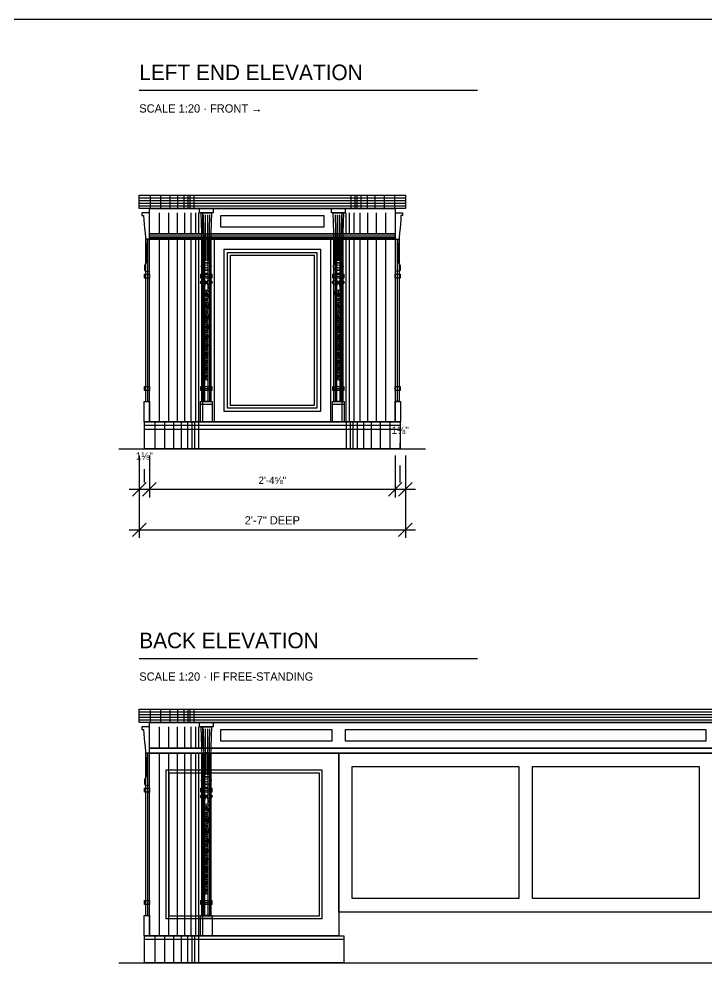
# Model space of a CAD drawing. Header units: inches. Extents: x 0.3 to 16.2, y 0.3 to 11.4.
# Drawn here: x 6.23 to 10.23, y 5.78 to 11.38 of the extents above; entities that cross this region are included whole.
import ezdxf
from ezdxf.enums import TextEntityAlignment as Align

# ---------------------------------------------------------------- set-up
doc = ezdxf.new("R2010")
doc.units = ezdxf.units.IN
doc.header["$LTSCALE"] = 0.009843
doc.header["$MEASUREMENT"] = 0
doc.linetypes.add('DASHED', pattern=[0.6, 0.5, -0.1])
for name, color, linetype in [('DIMENSIONS', 1, 'Continuous'), ('GEOMETRY', 7, 'Continuous'), ('TEXT', 7, 'Continuous')]:
    doc.layers.add(name, color=color, linetype=linetype)

msp = doc.modelspace()

# ---------------------------------------------------------------- linework, layer by layer
at = {"layer": 'DIMENSIONS', "linetype": 'DASHED'}
for p, q in [((8.4488, 8.6811), (8.4488, 8.9094)), ((6.9587, 8.6811), (6.9587, 8.7598))]:
    msp.add_line(p, q, dxfattribs=at)
at = {"layer": 'DIMENSIONS'}
for p, q in [((6.9291, 8.8386), (6.9291, 8.5945)), ((6.9291, 8.8386), (6.9291, 8.3583)), ((6.9882, 8.8386), (6.9882, 8.5945)), ((8.4193, 8.8386), (8.4193, 8.5945)), ((8.4783, 8.8386), (8.4783, 8.5945)), ((8.4783, 8.8386), (8.4783, 8.3583)), ((6.8701, 8.6417), (8.5374, 8.6417)), ((6.8898, 8.6024), (6.9685, 8.6811)), ((6.9488, 8.6024), (7.0276, 8.6811)), ((8.3799, 8.6024), (8.4587, 8.6811)), ((8.439, 8.6024), (8.5177, 8.6811)), ((6.8701, 8.4055), (8.5374, 8.4055)), ((6.8898, 8.3661), (6.9685, 8.4449)), ((8.439, 8.3661), (8.5177, 8.4449))]:
    msp.add_line(p, q, dxfattribs=at)
at = {"layer": 'GEOMETRY'}
for p, q in [((6.9291, 10.9646), (8.8976, 10.9646)), ((6.9291, 10.3386), (8.4783, 10.3386)), ((6.9291, 10.3228), (8.4783, 10.3228)), ((6.9925, 10.3543), (6.9925, 10.2756)), ((7.0522, 10.3543), (7.0522, 10.2756)), ((7.1062, 10.3543), (7.1062, 10.2756)), ((7.1522, 10.3543), (7.1522, 10.2756)), ((7.1881, 10.3543), (7.1881, 10.2756)), ((7.2123, 10.3543), (7.2123, 10.2756)), ((7.2236, 10.3543), (7.2236, 10.2756)), ((7.2471, 10.3543), (7.2471, 10.2756)), ((8.1603, 10.3543), (8.1603, 10.2756)), ((8.1839, 10.3543), (8.1839, 10.2756)), ((8.1952, 10.3543), (8.1952, 10.2756)), ((8.2194, 10.3543), (8.2194, 10.2756)), ((8.2552, 10.3543), (8.2552, 10.2756)), ((8.3013, 10.3543), (8.3013, 10.2756)), ((8.3553, 10.3543), (8.3553, 10.2756)), ((8.4149, 10.3543), (8.4149, 10.2756)), ((6.9291, 10.3071), (8.4783, 10.3071)), ((6.9291, 10.2913), (8.4783, 10.2913)), ((7.0451, 10.252), (7.0451, 10.128)), ((7.0999, 10.252), (7.0999, 10.128)), ((7.1498, 10.252), (7.1498, 10.128)), ((7.1934, 10.252), (7.1934, 10.128)), ((7.2294, 10.252), (7.2294, 10.128)), ((7.2569, 10.252), (7.2569, 10.128)), ((7.2749, 10.252), (7.2749, 10.128)), ((7.2979, 10.252), (7.2979, 10.128)), ((7.3019, 10.2402), (7.3078, 9.9724)), ((7.3137, 10.2402), (7.3156, 9.9724)), ((7.3255, 10.2402), (7.3235, 9.9724)), ((7.3373, 10.2402), (7.3314, 9.9724)), ((8.0702, 10.2402), (8.0761, 9.9724)), ((8.082, 10.2402), (8.084, 9.9724)), ((8.0938, 10.2402), (8.0918, 9.9724)), ((8.1056, 10.2402), (8.0997, 9.9724)), ((8.1095, 10.252), (8.1095, 10.128)), ((8.1326, 10.252), (8.1326, 10.128)), ((8.1506, 10.252), (8.1506, 10.128)), ((8.178, 10.252), (8.178, 10.128)), ((8.2141, 10.252), (8.2141, 10.128)), ((8.2576, 10.252), (8.2576, 10.128)), ((8.3076, 10.252), (8.3076, 10.128)), ((8.3624, 10.252), (8.3624, 10.128)), ((6.9776, 10.0984), (6.9776, 9.1535)), ((6.9882, 10.1181), (8.4193, 10.1181)), ((6.9882, 10.1083), (8.4193, 10.1083)), ((7.0451, 10.0984), (7.0451, 9.0354)), ((7.0999, 10.0984), (7.0999, 9.0354)), ((7.1498, 10.0984), (7.1498, 9.0354)), ((7.1934, 10.0984), (7.1934, 9.0354)), ((7.2294, 10.0984), (7.2294, 9.0354)), ((7.2569, 10.0984), (7.2569, 9.0354)), ((7.2749, 10.0984), (7.2749, 9.0354)), ((7.2979, 10.0984), (7.2979, 9.0354)), ((7.3019, 10.0984), (7.3019, 9.1535)), ((7.3098, 10.0984), (7.3098, 9.1535)), ((7.3293, 10.0984), (7.3293, 9.1535)), ((7.3373, 10.0984), (7.3373, 9.1535)), ((7.3649, 10.0984), (7.3649, 9.0354)), ((8.0426, 10.0984), (8.0426, 9.0354)), ((8.0702, 10.0984), (8.0702, 9.1535)), ((8.0781, 10.0984), (8.0781, 9.1535)), ((8.0976, 10.0984), (8.0976, 9.1535)), ((8.1056, 10.0984), (8.1056, 9.1535)), ((8.1095, 10.0984), (8.1095, 9.0354)), ((8.1326, 10.0984), (8.1326, 9.0354)), ((8.1506, 10.0984), (8.1506, 9.0354)), ((8.178, 10.0984), (8.178, 9.0354)), ((8.2141, 10.0984), (8.2141, 9.0354)), ((8.2576, 10.0984), (8.2576, 9.0354)), ((8.3076, 10.0984), (8.3076, 9.0354)), ((8.3624, 10.0984), (8.3624, 9.0354)), ((8.4299, 10.0984), (8.4299, 9.1535)), ((7.2881, 9.8819), (7.3511, 9.8819)), ((8.0564, 9.8819), (8.1194, 9.8819)), ((7.2881, 9.2283), (7.3511, 9.2283)), ((8.0564, 9.2283), (8.1194, 9.2283)), ((7.2861, 9.1378), (7.3531, 9.1378)), ((8.0544, 9.1378), (8.1214, 9.1378)), ((7.0188, 9.0354), (7.0188, 8.878)), ((7.076, 9.0354), (7.076, 8.878)), ((7.128, 9.0354), (7.128, 8.878)), ((7.1729, 9.0354), (7.1729, 8.878)), ((7.209, 9.0354), (7.209, 8.878)), ((7.235, 9.0354), (7.235, 8.878)), ((7.2501, 9.0354), (7.2501, 8.878)), ((7.2735, 9.0354), (7.2735, 8.878)), ((8.134, 9.0354), (8.134, 8.878)), ((8.1573, 9.0354), (8.1573, 8.878)), ((8.1724, 9.0354), (8.1724, 8.878)), ((8.1985, 9.0354), (8.1985, 8.878)), ((8.2346, 9.0354), (8.2346, 8.878)), ((8.2795, 9.0354), (8.2795, 8.878)), ((8.3315, 9.0354), (8.3315, 8.878)), ((8.3887, 9.0354), (8.3887, 8.878)), ((6.9587, 9.0157), (8.4488, 9.0157)), ((6.9587, 8.9921), (8.4488, 8.9921)), ((6.811, 8.878), (8.5965, 8.878)), ((6.9291, 7.6575), (8.8976, 7.6575)), ((6.9291, 7.3465), (11.4291, 7.3465)), ((6.9925, 7.3622), (6.9925, 7.2835)), ((7.0522, 7.3622), (7.0522, 7.2835)), ((7.1062, 7.3622), (7.1062, 7.2835)), ((7.1522, 7.3622), (7.1522, 7.2835)), ((7.1881, 7.3622), (7.1881, 7.2835)), ((7.2123, 7.3622), (7.2123, 7.2835)), ((7.2236, 7.3622), (7.2236, 7.2835)), ((7.2471, 7.3622), (7.2471, 7.2835)), ((6.9291, 7.3307), (11.4291, 7.3307)), ((6.9291, 7.315), (11.4291, 7.315)), ((6.9291, 7.2992), (11.4291, 7.2992)), ((7.0451, 7.2598), (7.0451, 7.1358)), ((7.0999, 7.2598), (7.0999, 7.1358)), ((7.1498, 7.2598), (7.1498, 7.1358)), ((7.1934, 7.2598), (7.1934, 7.1358)), ((7.2294, 7.2598), (7.2294, 7.1358)), ((7.2569, 7.2598), (7.2569, 7.1358)), ((7.2749, 7.2598), (7.2749, 7.1358)), ((7.2979, 7.2598), (7.2979, 7.1358)), ((7.3019, 7.248), (7.3078, 6.9803)), ((7.3137, 7.248), (7.3156, 6.9803)), ((7.3255, 7.248), (7.3235, 6.9803)), ((7.3373, 7.248), (7.3314, 6.9803)), ((6.9776, 7.1063), (6.9776, 6.1614)), ((7.0451, 7.1063), (7.0451, 6.0433)), ((7.0999, 7.1063), (7.0999, 6.0433)), ((7.1498, 7.1063), (7.1498, 6.0433)), ((7.1934, 7.1063), (7.1934, 6.0433)), ((7.2294, 7.1063), (7.2294, 6.0433)), ((7.2569, 7.1063), (7.2569, 6.0433)), ((7.2749, 7.1063), (7.2749, 6.0433)), ((7.2979, 7.1063), (7.2979, 6.0433)), ((7.3019, 7.1063), (7.3019, 6.1614)), ((7.3098, 7.1063), (7.3098, 6.1614)), ((7.3293, 7.1063), (7.3293, 6.1614)), ((7.3373, 7.1063), (7.3373, 6.1614)), ((7.2881, 6.8898), (7.3511, 6.8898)), ((7.2881, 6.2362), (7.3511, 6.2362)), ((7.2861, 6.1457), (7.3531, 6.1457)), ((6.9587, 6.0236), (8.1201, 6.0236)), ((7.0188, 6.0433), (7.0188, 5.8858)), ((7.076, 6.0433), (7.076, 5.8858)), ((7.128, 6.0433), (7.128, 5.8858)), ((7.1729, 6.0433), (7.1729, 5.8858)), ((7.209, 6.0433), (7.209, 5.8858)), ((7.235, 6.0433), (7.235, 5.8858)), ((7.2501, 6.0433), (7.2501, 5.8858)), ((7.2735, 6.0433), (7.2735, 5.8858)), ((6.811, 5.8858), (11.5472, 5.8858))]:
    msp.add_line(p, q, dxfattribs=at)
for points in [[(0.315, 11.378), (16.2205, 11.378), (16.2205, 0.315), (0.315, 0.315), (0.315, 11.378)], [(6.9291, 10.3543), (8.4783, 10.3543), (8.4783, 10.2756), (6.9291, 10.2756), (6.9291, 10.3543)], [(6.9882, 10.2756), (8.4193, 10.2756), (8.4193, 10.128), (6.9882, 10.128), (6.9882, 10.2756)], [(7.2802, 10.2756), (7.359, 10.2756), (7.359, 10.252), (7.2802, 10.252), (7.2802, 10.2756)], [(8.0485, 10.2756), (8.1273, 10.2756), (8.1273, 10.252), (8.0485, 10.252), (8.0485, 10.2756)], [(6.9882, 10.252), (6.9449, 10.252), (6.9449, 10.2362), (6.9547, 10.2362)], [(7.2901, 10.252), (7.3491, 10.252), (7.3393, 9.9606), (7.2999, 9.9606), (7.2901, 10.252)], [(7.4042, 10.2362), (8.0032, 10.2362), (8.0032, 10.1673), (7.4042, 10.1673), (7.4042, 10.2362)], [(8.0584, 10.252), (8.1174, 10.252), (8.1076, 9.9606), (8.0682, 9.9606), (8.0584, 10.252)], [(8.4193, 10.252), (8.4626, 10.252), (8.4626, 10.2362), (8.4528, 10.2362)], [(6.9882, 10.0984), (6.9646, 10.0984), (6.9646, 9.1535), (6.9882, 9.1535)], [(6.9882, 10.128), (8.4193, 10.128), (8.4193, 10.0984), (6.9882, 10.0984), (6.9882, 10.128)], [(6.9882, 10.0984), (8.4193, 10.0984), (8.4193, 9.0354), (6.9882, 9.0354), (6.9882, 10.0984)], [(7.294, 10.0984), (7.3452, 10.0984), (7.3452, 9.1535), (7.294, 9.1535), (7.294, 10.0984)], [(8.0623, 10.0984), (8.1135, 10.0984), (8.1135, 9.1535), (8.0623, 9.1535), (8.0623, 10.0984)], [(8.4193, 10.0984), (8.4429, 10.0984), (8.4429, 9.1535), (8.4193, 9.1535)], [(7.4239, 10.0394), (7.9836, 10.0394), (7.9836, 9.0945), (7.4239, 9.0945), (7.4239, 10.0394)], [(7.4436, 10.0197), (7.9639, 10.0197), (7.9639, 9.1142), (7.4436, 9.1142), (7.4436, 10.0197)], [(7.4594, 10.0039), (7.9481, 10.0039), (7.9481, 9.1299), (7.4594, 9.1299), (7.4594, 10.0039)], [(7.292, 9.937), (7.292, 9.9409)], [(7.3117, 9.9606), (7.3275, 9.9606)], [(7.3275, 9.9173), (7.3117, 9.9173)], [(7.3471, 9.9409), (7.3471, 9.937)], [(8.0603, 9.937), (8.0603, 9.9409)], [(8.08, 9.9606), (8.0958, 9.9606)], [(8.0958, 9.9173), (8.08, 9.9173)], [(8.1155, 9.9409), (8.1155, 9.937)], [(6.9587, 9.8937), (6.9882, 9.8937), (6.9882, 9.8701), (6.9587, 9.8701), (6.9587, 9.8937)], [(6.9685, 9.9094), (6.9882, 9.9134)], [(7.2881, 9.8937), (7.3511, 9.8937), (7.3511, 9.8701), (7.2881, 9.8701), (7.2881, 9.8937)], [(8.0564, 9.8937), (8.1194, 9.8937), (8.1194, 9.8701), (8.0564, 9.8701), (8.0564, 9.8937)], [(8.439, 9.9094), (8.4193, 9.9134)], [(8.4193, 9.8937), (8.4488, 9.8937), (8.4488, 9.8701), (8.4193, 9.8701), (8.4193, 9.8937)], [(7.3156, 9.8406), (7.3038, 9.811)], [(7.3235, 9.8406), (7.3353, 9.811)], [(8.084, 9.8406), (8.0721, 9.811)], [(8.0918, 9.8406), (8.1036, 9.811)], [(7.3196, 9.7961), (7.3196, 9.7606)], [(8.0879, 9.7961), (8.0879, 9.7606)], [(7.3196, 9.7247), (7.3196, 9.6928)], [(8.0879, 9.7247), (8.0879, 9.6928)], [(7.3196, 9.6587), (7.3196, 9.63)], [(8.0879, 9.6587), (8.0879, 9.63)], [(7.3196, 9.5976), (7.3196, 9.5718)], [(8.0879, 9.5976), (8.0879, 9.5718)], [(7.3196, 9.5408), (7.3196, 9.5175)], [(8.0879, 9.5408), (8.0879, 9.5175)], [(7.3196, 9.4879), (7.3196, 9.467)], [(8.0879, 9.4879), (8.0879, 9.467)], [(7.3196, 9.4385), (7.3196, 9.4197)], [(8.0879, 9.4385), (8.0879, 9.4197)], [(7.3196, 9.3923), (7.3196, 9.3754)], [(8.0879, 9.3923), (8.0879, 9.3754)], [(7.3196, 9.3489), (7.3196, 9.3337)], [(7.3196, 9.3081), (7.3196, 9.2944)], [(8.0879, 9.3489), (8.0879, 9.3337)], [(8.0879, 9.3081), (8.0879, 9.2944)], [(6.9587, 9.2402), (6.9882, 9.2402), (6.9882, 9.2165), (6.9587, 9.2165), (6.9587, 9.2402)], [(7.2881, 9.2402), (7.3511, 9.2402), (7.3511, 9.2165), (7.2881, 9.2165), (7.2881, 9.2402)], [(8.0564, 9.2402), (8.1194, 9.2402), (8.1194, 9.2165), (8.0564, 9.2165), (8.0564, 9.2402)], [(8.4193, 9.2402), (8.4488, 9.2402), (8.4488, 9.2165), (8.4193, 9.2165), (8.4193, 9.2402)], [(6.9567, 9.1535), (6.9882, 9.1535), (6.9882, 9.0354), (6.9567, 9.0354), (6.9567, 9.1535)], [(7.2861, 9.1535), (7.3531, 9.1535), (7.3531, 9.0354), (7.2861, 9.0354), (7.2861, 9.1535)], [(8.0544, 9.1535), (8.1214, 9.1535), (8.1214, 9.0354), (8.0544, 9.0354), (8.0544, 9.1535)], [(8.4193, 9.1535), (8.4508, 9.1535), (8.4508, 9.0354), (8.4193, 9.0354), (8.4193, 9.1535)], [(6.9587, 9.0354), (8.4488, 9.0354), (8.4488, 8.878), (6.9587, 8.878), (6.9587, 9.0354)], [(6.9291, 7.3622), (11.4291, 7.3622), (11.4291, 7.2835), (6.9291, 7.2835), (6.9291, 7.3622)], [(6.9882, 7.2598), (6.9449, 7.2598), (6.9449, 7.2441), (6.9547, 7.2441)], [(6.9882, 7.2835), (11.3701, 7.2835), (11.3701, 7.1358), (6.9882, 7.1358), (6.9882, 7.2835)], [(7.2802, 7.2835), (7.359, 7.2835), (7.359, 7.2598), (7.2802, 7.2598), (7.2802, 7.2835)], [(7.2901, 7.2598), (7.3491, 7.2598), (7.3393, 6.9685), (7.2999, 6.9685), (7.2901, 7.2598)], [(7.4042, 7.2441), (8.0512, 7.2441), (8.0512, 7.1752), (7.4042, 7.1752), (7.4042, 7.2441)], [(8.1299, 7.2441), (10.2283, 7.2441), (10.2283, 7.1752), (8.1299, 7.1752), (8.1299, 7.2441)], [(6.9882, 7.1358), (11.3701, 7.1358), (11.3701, 7.1063), (6.9882, 7.1063), (6.9882, 7.1358)], [(6.9882, 7.1063), (6.9646, 7.1063), (6.9646, 6.1614), (6.9882, 6.1614)], [(6.9882, 7.1063), (8.0906, 7.1063), (8.0906, 6.0433), (6.9882, 6.0433), (6.9882, 7.1063)], [(7.294, 7.1063), (7.3452, 7.1063), (7.3452, 6.1614), (7.294, 6.1614), (7.294, 7.1063)], [(8.0906, 7.1063), (10.2677, 7.1063), (10.2677, 6.1811), (8.0906, 6.1811), (8.0906, 7.1063)], [(7.0866, 7.0079), (7.9921, 7.0079), (7.9921, 6.1417), (7.0866, 6.1417), (7.0866, 7.0079)], [(8.1693, 7.0276), (9.1398, 7.0276), (9.1398, 6.2598), (8.1693, 6.2598), (8.1693, 7.0276)], [(9.2185, 7.0276), (10.189, 7.0276), (10.189, 6.2598), (9.2185, 6.2598), (9.2185, 7.0276)], [(7.1024, 6.9921), (7.9764, 6.9921), (7.9764, 6.1575), (7.1024, 6.1575), (7.1024, 6.9921)], [(7.292, 6.9449), (7.292, 6.9488)], [(7.3117, 6.9685), (7.3275, 6.9685)], [(7.3471, 6.9488), (7.3471, 6.9449)], [(6.9587, 6.9016), (6.9882, 6.9016), (6.9882, 6.878), (6.9587, 6.878), (6.9587, 6.9016)], [(6.9685, 6.9173), (6.9882, 6.9213)], [(7.2881, 6.9016), (7.3511, 6.9016), (7.3511, 6.878), (7.2881, 6.878), (7.2881, 6.9016)], [(7.3275, 6.9252), (7.3117, 6.9252)], [(7.3156, 6.8484), (7.3038, 6.8189)], [(7.3235, 6.8484), (7.3353, 6.8189)], [(7.3196, 6.8039), (7.3196, 6.7685)], [(7.3196, 6.7326), (7.3196, 6.7007)], [(7.3196, 6.6666), (7.3196, 6.6379)], [(7.3196, 6.6055), (7.3196, 6.5796)], [(7.3196, 6.5487), (7.3196, 6.5254)], [(7.3196, 6.4958), (7.3196, 6.4748)], [(7.3196, 6.4464), (7.3196, 6.4276)], [(7.3196, 6.4002), (7.3196, 6.3832)], [(7.3196, 6.3568), (7.3196, 6.3416)], [(7.3196, 6.316), (7.3196, 6.3023)], [(6.9587, 6.248), (6.9882, 6.248), (6.9882, 6.2244), (6.9587, 6.2244), (6.9587, 6.248)], [(7.2881, 6.248), (7.3511, 6.248), (7.3511, 6.2244), (7.2881, 6.2244), (7.2881, 6.248)], [(6.9567, 6.1614), (6.9882, 6.1614), (6.9882, 6.0433), (6.9567, 6.0433), (6.9567, 6.1614)], [(7.2861, 6.1614), (7.3531, 6.1614), (7.3531, 6.0433), (7.2861, 6.0433), (7.2861, 6.1614)], [(6.9587, 6.0433), (8.1201, 6.0433), (8.1201, 5.8858), (6.9587, 5.8858), (6.9587, 6.0433)]]:
    msp.add_lwpolyline(points, dxfattribs=at)
for centre, radius in [((7.3196, 9.939), 0.00984), ((7.3196, 9.9075), 0.00984), ((8.0879, 9.939), 0.00984), ((8.0879, 9.9075), 0.00984), ((7.3196, 9.8465), 0.00689), ((8.0879, 9.8465), 0.00689), ((7.3196, 9.7409), 0.00492), ((8.0879, 9.7409), 0.00492), ((7.3196, 9.6743), 0.00492), ((8.0879, 9.6743), 0.00492), ((7.3196, 9.6126), 0.00492), ((8.0879, 9.6126), 0.00492), ((7.3196, 9.5553), 0.00492), ((8.0879, 9.5553), 0.00492), ((7.3196, 9.5019), 0.00492), ((8.0879, 9.5019), 0.00492), ((7.3196, 9.4521), 0.00492), ((8.0879, 9.4521), 0.00492), ((7.3196, 9.4055), 0.00492), ((7.3196, 9.3618), 0.00492), ((8.0879, 9.4055), 0.00492), ((8.0879, 9.3618), 0.00492), ((7.3196, 9.3207), 0.00492), ((8.0879, 9.3207), 0.00492), ((7.3196, 9.282), 0.00492), ((8.0879, 9.282), 0.00492), ((7.3196, 6.9469), 0.00984), ((7.3196, 6.9154), 0.00984), ((7.3196, 6.8543), 0.00689), ((7.3196, 6.7488), 0.00492), ((7.3196, 6.6822), 0.00492), ((7.3196, 6.6205), 0.00492), ((7.3196, 6.5632), 0.00492), ((7.3196, 6.5098), 0.00492), ((7.3196, 6.46), 0.00492), ((7.3196, 6.4134), 0.00492), ((7.3196, 6.3697), 0.00492), ((7.3196, 6.3286), 0.00492), ((7.3196, 6.2898), 0.00492)]:
    msp.add_circle(centre, radius, dxfattribs=at)
for points in [[(6.9547, 10.2362), (6.9547, 10.1575), (6.9705, 10.1378), (6.9724, 9.9606)], [(8.4528, 10.2362), (8.4528, 10.1575), (8.437, 10.1378), (8.435, 9.9606)], [(6.9724, 9.9606), (6.9567, 9.9567), (6.9528, 9.9173), (6.9685, 9.9094)], [(8.435, 9.9606), (8.4508, 9.9567), (8.4547, 9.9173), (8.439, 9.9094)], [(7.3196, 9.7488), (7.296, 9.7677), (7.2936, 9.8031), (7.3196, 9.8031)], [(7.3092, 9.7913), (7.313, 9.7803), (7.3164, 9.7701), (7.3196, 9.7606)], [(7.3196, 9.8031), (7.3456, 9.8031), (7.3432, 9.7677), (7.3196, 9.7488)], [(7.33, 9.7913), (7.3262, 9.7803), (7.3227, 9.7701), (7.3196, 9.7606)], [(8.0879, 9.7488), (8.0643, 9.7677), (8.0619, 9.8031), (8.0879, 9.8031)], [(8.0775, 9.7913), (8.0813, 9.7803), (8.0847, 9.7701), (8.0879, 9.7606)], [(8.0879, 9.8031), (8.1139, 9.8031), (8.1115, 9.7677), (8.0879, 9.7488)], [(8.0983, 9.7913), (8.0945, 9.7803), (8.091, 9.7701), (8.0879, 9.7606)], [(7.3196, 9.6822), (7.2983, 9.6992), (7.2962, 9.7311), (7.3196, 9.7311)], [(7.3102, 9.7205), (7.3136, 9.7106), (7.3168, 9.7013), (7.3196, 9.6928)], [(7.3196, 9.7311), (7.343, 9.7311), (7.3408, 9.6992), (7.3196, 9.6822)], [(7.3289, 9.7205), (7.3255, 9.7106), (7.3224, 9.7013), (7.3196, 9.6928)], [(8.0879, 9.6822), (8.0666, 9.6992), (8.0645, 9.7311), (8.0879, 9.7311)], [(8.0785, 9.7205), (8.0819, 9.7106), (8.0851, 9.7013), (8.0879, 9.6928)], [(8.0879, 9.7311), (8.1113, 9.7311), (8.1092, 9.6992), (8.0879, 9.6822)], [(8.0972, 9.7205), (8.0938, 9.7106), (8.0907, 9.7013), (8.0879, 9.6928)], [(7.3196, 9.6205), (7.3005, 9.6358), (7.2985, 9.6645), (7.3196, 9.6645)], [(7.3112, 9.6549), (7.3142, 9.646), (7.317, 9.6377), (7.3196, 9.63)], [(7.3196, 9.6645), (7.3406, 9.6645), (7.3387, 9.6358), (7.3196, 9.6205)], [(7.328, 9.6549), (7.3249, 9.646), (7.3221, 9.6377), (7.3196, 9.63)], [(8.0879, 9.6205), (8.0688, 9.6358), (8.0668, 9.6645), (8.0879, 9.6645)], [(8.0795, 9.6549), (8.0825, 9.646), (8.0853, 9.6377), (8.0879, 9.63)], [(8.0879, 9.6645), (8.1089, 9.6645), (8.107, 9.6358), (8.0879, 9.6205)], [(8.0963, 9.6549), (8.0933, 9.646), (8.0904, 9.6377), (8.0879, 9.63)], [(7.3196, 9.5632), (7.3024, 9.5769), (7.3006, 9.6028), (7.3196, 9.6028)], [(7.312, 9.5942), (7.3148, 9.5861), (7.3173, 9.5787), (7.3196, 9.5718)], [(7.3196, 9.6028), (7.3385, 9.6028), (7.3368, 9.5769), (7.3196, 9.5632)], [(7.3272, 9.5942), (7.3244, 9.5861), (7.3219, 9.5787), (7.3196, 9.5718)], [(8.0879, 9.5632), (8.0707, 9.5769), (8.069, 9.6028), (8.0879, 9.6028)], [(8.0803, 9.5942), (8.0831, 9.5861), (8.0856, 9.5787), (8.0879, 9.5718)], [(8.0879, 9.6028), (8.1068, 9.6028), (8.1051, 9.5769), (8.0879, 9.5632)], [(8.0955, 9.5942), (8.0927, 9.5861), (8.0902, 9.5787), (8.0879, 9.5718)], [(7.3196, 9.5098), (7.3041, 9.5222), (7.3025, 9.5454), (7.3196, 9.5454)], [(7.3128, 9.5377), (7.3152, 9.5305), (7.3175, 9.5237), (7.3196, 9.5175)], [(7.3196, 9.5454), (7.3366, 9.5454), (7.3351, 9.5222), (7.3196, 9.5098)], [(7.3264, 9.5377), (7.3239, 9.5305), (7.3217, 9.5237), (7.3196, 9.5175)], [(8.0879, 9.5098), (8.0724, 9.5222), (8.0708, 9.5454), (8.0879, 9.5454)], [(8.0811, 9.5377), (8.0836, 9.5305), (8.0858, 9.5237), (8.0879, 9.5175)], [(8.0879, 9.5454), (8.1049, 9.5454), (8.1034, 9.5222), (8.0879, 9.5098)], [(8.0947, 9.5377), (8.0922, 9.5305), (8.09, 9.5237), (8.0879, 9.5175)], [(7.3196, 9.46), (7.3056, 9.4712), (7.3042, 9.4921), (7.3196, 9.4921)], [(7.3134, 9.4851), (7.3157, 9.4786), (7.3177, 9.4725), (7.3196, 9.467)], [(7.3196, 9.4921), (7.3349, 9.4921), (7.3335, 9.4712), (7.3196, 9.46)], [(7.3257, 9.4851), (7.3235, 9.4786), (7.3214, 9.4725), (7.3196, 9.467)], [(8.0879, 9.46), (8.0739, 9.4712), (8.0726, 9.4921), (8.0879, 9.4921)], [(8.0818, 9.4851), (8.084, 9.4786), (8.086, 9.4725), (8.0879, 9.467)], [(8.0879, 9.4921), (8.1032, 9.4921), (8.1018, 9.4712), (8.0879, 9.46)], [(8.094, 9.4851), (8.0918, 9.4786), (8.0898, 9.4725), (8.0879, 9.467)], [(7.3196, 9.4134), (7.307, 9.4234), (7.3058, 9.4423), (7.3196, 9.4423)], [(7.3141, 9.436), (7.3161, 9.4301), (7.3179, 9.4247), (7.3196, 9.4197)], [(7.3196, 9.4423), (7.3334, 9.4423), (7.3321, 9.4234), (7.3196, 9.4134)], [(7.3251, 9.436), (7.3231, 9.4301), (7.3213, 9.4247), (7.3196, 9.4197)], [(8.0879, 9.4134), (8.0753, 9.4234), (8.0741, 9.4423), (8.0879, 9.4423)], [(8.0824, 9.436), (8.0844, 9.4301), (8.0862, 9.4247), (8.0879, 9.4197)], [(8.0879, 9.4423), (8.1017, 9.4423), (8.1004, 9.4234), (8.0879, 9.4134)], [(8.0934, 9.436), (8.0914, 9.4301), (8.0896, 9.4247), (8.0879, 9.4197)], [(7.3196, 9.3697), (7.3083, 9.3787), (7.3072, 9.3957), (7.3196, 9.3957)], [(7.3146, 9.39), (7.3164, 9.3848), (7.3181, 9.3799), (7.3196, 9.3754)], [(7.3196, 9.3957), (7.332, 9.3957), (7.3309, 9.3787), (7.3196, 9.3697)], [(7.3246, 9.39), (7.3228, 9.3848), (7.3211, 9.3799), (7.3196, 9.3754)], [(8.0879, 9.3697), (8.0766, 9.3787), (8.0755, 9.3957), (8.0879, 9.3957)], [(8.0829, 9.39), (8.0847, 9.3848), (8.0864, 9.3799), (8.0879, 9.3754)], [(8.0879, 9.3957), (8.1003, 9.3957), (8.0992, 9.3787), (8.0879, 9.3697)], [(8.0929, 9.39), (8.0911, 9.3848), (8.0894, 9.3799), (8.0879, 9.3754)], [(7.3196, 9.3286), (7.3094, 9.3367), (7.3084, 9.352), (7.3196, 9.352)], [(7.3196, 9.2898), (7.3104, 9.2972), (7.3095, 9.3109), (7.3196, 9.3109)], [(7.3151, 9.3469), (7.3167, 9.3422), (7.3182, 9.3378), (7.3196, 9.3337)], [(7.3156, 9.3063), (7.317, 9.302), (7.3184, 9.2981), (7.3196, 9.2944)], [(7.3196, 9.352), (7.3308, 9.352), (7.3298, 9.3367), (7.3196, 9.3286)], [(7.3241, 9.3469), (7.3224, 9.3422), (7.3209, 9.3378), (7.3196, 9.3337)], [(7.3196, 9.3109), (7.3297, 9.3109), (7.3287, 9.2972), (7.3196, 9.2898)], [(7.3236, 9.3063), (7.3221, 9.302), (7.3208, 9.2981), (7.3196, 9.2944)], [(8.0879, 9.3286), (8.0777, 9.3367), (8.0767, 9.352), (8.0879, 9.352)], [(8.0879, 9.2898), (8.0787, 9.2972), (8.0778, 9.3109), (8.0879, 9.3109)], [(8.0834, 9.3469), (8.085, 9.3422), (8.0865, 9.3378), (8.0879, 9.3337)], [(8.0839, 9.3063), (8.0853, 9.302), (8.0867, 9.2981), (8.0879, 9.2944)], [(8.0879, 9.352), (8.0991, 9.352), (8.0981, 9.3367), (8.0879, 9.3286)], [(8.0924, 9.3469), (8.0907, 9.3422), (8.0892, 9.3378), (8.0879, 9.3337)], [(8.0879, 9.3109), (8.098, 9.3109), (8.097, 9.2972), (8.0879, 9.2898)], [(8.0919, 9.3063), (8.0905, 9.302), (8.0891, 9.2981), (8.0879, 9.2944)], [(6.9547, 7.2441), (6.9547, 7.1654), (6.9705, 7.1457), (6.9724, 6.9685)], [(6.9724, 6.9685), (6.9567, 6.9646), (6.9528, 6.9252), (6.9685, 6.9173)], [(7.3196, 6.7567), (7.296, 6.7756), (7.2936, 6.811), (7.3196, 6.811)], [(7.3092, 6.7992), (7.313, 6.7882), (7.3164, 6.778), (7.3196, 6.7685)], [(7.3196, 6.811), (7.3456, 6.811), (7.3432, 6.7756), (7.3196, 6.7567)], [(7.33, 6.7992), (7.3262, 6.7882), (7.3227, 6.778), (7.3196, 6.7685)], [(7.3196, 6.6901), (7.2983, 6.7071), (7.2962, 6.739), (7.3196, 6.739)], [(7.3102, 6.7283), (7.3136, 6.7184), (7.3168, 6.7092), (7.3196, 6.7007)], [(7.3196, 6.739), (7.343, 6.739), (7.3408, 6.7071), (7.3196, 6.6901)], [(7.3289, 6.7283), (7.3255, 6.7184), (7.3224, 6.7092), (7.3196, 6.7007)], [(7.3196, 6.6284), (7.3005, 6.6437), (7.2985, 6.6724), (7.3196, 6.6724)], [(7.3196, 6.6724), (7.3406, 6.6724), (7.3387, 6.6437), (7.3196, 6.6284)], [(7.3112, 6.6628), (7.3142, 6.6539), (7.317, 6.6456), (7.3196, 6.6379)], [(7.328, 6.6628), (7.3249, 6.6539), (7.3221, 6.6456), (7.3196, 6.6379)], [(7.3196, 6.571), (7.3024, 6.5848), (7.3006, 6.6106), (7.3196, 6.6106)], [(7.312, 6.602), (7.3148, 6.594), (7.3173, 6.5865), (7.3196, 6.5796)], [(7.3196, 6.6106), (7.3385, 6.6106), (7.3368, 6.5848), (7.3196, 6.571)], [(7.3272, 6.602), (7.3244, 6.594), (7.3219, 6.5865), (7.3196, 6.5796)], [(7.3196, 6.5177), (7.3041, 6.5301), (7.3025, 6.5533), (7.3196, 6.5533)], [(7.3196, 6.4679), (7.3056, 6.479), (7.3042, 6.5), (7.3196, 6.5)], [(7.3128, 6.5456), (7.3152, 6.5383), (7.3175, 6.5316), (7.3196, 6.5254)], [(7.3196, 6.5533), (7.3366, 6.5533), (7.3351, 6.5301), (7.3196, 6.5177)], [(7.3264, 6.5456), (7.3239, 6.5383), (7.3217, 6.5316), (7.3196, 6.5254)], [(7.3196, 6.5), (7.3349, 6.5), (7.3335, 6.479), (7.3196, 6.4679)], [(7.3196, 6.4213), (7.307, 6.4313), (7.3058, 6.4502), (7.3196, 6.4502)], [(7.3134, 6.493), (7.3157, 6.4865), (7.3177, 6.4804), (7.3196, 6.4748)], [(7.3141, 6.4439), (7.3161, 6.438), (7.3179, 6.4326), (7.3196, 6.4276)], [(7.3257, 6.493), (7.3235, 6.4865), (7.3214, 6.4804), (7.3196, 6.4748)], [(7.3196, 6.4502), (7.3334, 6.4502), (7.3321, 6.4313), (7.3196, 6.4213)], [(7.3251, 6.4439), (7.3231, 6.438), (7.3213, 6.4326), (7.3196, 6.4276)], [(7.3196, 6.3776), (7.3083, 6.3866), (7.3072, 6.4036), (7.3196, 6.4036)], [(7.3146, 6.3979), (7.3164, 6.3926), (7.3181, 6.3877), (7.3196, 6.3832)], [(7.3196, 6.4036), (7.332, 6.4036), (7.3309, 6.3866), (7.3196, 6.3776)], [(7.3246, 6.3979), (7.3228, 6.3926), (7.3211, 6.3877), (7.3196, 6.3832)], [(7.3196, 6.3365), (7.3094, 6.3446), (7.3084, 6.3599), (7.3196, 6.3599)], [(7.3151, 6.3548), (7.3167, 6.35), (7.3182, 6.3456), (7.3196, 6.3416)], [(7.3196, 6.3599), (7.3308, 6.3599), (7.3298, 6.3446), (7.3196, 6.3365)], [(7.3241, 6.3548), (7.3224, 6.35), (7.3209, 6.3456), (7.3196, 6.3416)], [(7.3196, 6.2977), (7.3104, 6.305), (7.3095, 6.3188), (7.3196, 6.3188)], [(7.3156, 6.3142), (7.317, 6.3099), (7.3184, 6.3059), (7.3196, 6.3023)], [(7.3196, 6.3188), (7.3297, 6.3188), (7.3287, 6.305), (7.3196, 6.2977)], [(7.3236, 6.3142), (7.3221, 6.3099), (7.3208, 6.3059), (7.3196, 6.3023)]]:
    msp.add_open_spline(points, degree=3, dxfattribs=at)
for points, knots in [([(7.292, 9.9409), (7.292, 9.9444), (7.2929, 9.9478), (7.2947, 9.9508), (7.2964, 9.9538), (7.2989, 9.9563), (7.3019, 9.958), (7.3049, 9.9597), (7.3083, 9.9606), (7.3117, 9.9606)], [0, 0, 0, 0, 1, 1, 1, 2, 2, 2, 3, 3, 3, 3]), ([(7.3117, 9.9173), (7.3083, 9.9173), (7.3049, 9.9182), (7.3019, 9.92), (7.2989, 9.9217), (7.2964, 9.9242), (7.2947, 9.9272), (7.2929, 9.9302), (7.292, 9.9336), (7.292, 9.937)], [0, 0, 0, 0, 1, 1, 1, 2, 2, 2, 3, 3, 3, 3]), ([(7.3275, 9.9606), (7.3309, 9.9606), (7.3343, 9.9597), (7.3373, 9.958), (7.3403, 9.9563), (7.3428, 9.9538), (7.3445, 9.9508), (7.3462, 9.9478), (7.3471, 9.9444), (7.3471, 9.9409)], [0, 0, 0, 0, 1, 1, 1, 2, 2, 2, 3, 3, 3, 3]), ([(7.3471, 9.937), (7.3471, 9.9336), (7.3462, 9.9302), (7.3445, 9.9272), (7.3428, 9.9242), (7.3403, 9.9217), (7.3373, 9.92), (7.3343, 9.9182), (7.3309, 9.9173), (7.3275, 9.9173)], [0, 0, 0, 0, 1, 1, 1, 2, 2, 2, 3, 3, 3, 3]), ([(8.0603, 9.9409), (8.0603, 9.9444), (8.0612, 9.9478), (8.063, 9.9508), (8.0647, 9.9538), (8.0672, 9.9563), (8.0702, 9.958), (8.0732, 9.9597), (8.0766, 9.9606), (8.08, 9.9606)], [0, 0, 0, 0, 1, 1, 1, 2, 2, 2, 3, 3, 3, 3]), ([(8.08, 9.9173), (8.0766, 9.9173), (8.0732, 9.9182), (8.0702, 9.92), (8.0672, 9.9217), (8.0647, 9.9242), (8.063, 9.9272), (8.0612, 9.9302), (8.0603, 9.9336), (8.0603, 9.937)], [0, 0, 0, 0, 1, 1, 1, 2, 2, 2, 3, 3, 3, 3]), ([(8.0958, 9.9606), (8.0992, 9.9606), (8.1026, 9.9597), (8.1056, 9.958), (8.1086, 9.9563), (8.1111, 9.9538), (8.1128, 9.9508), (8.1145, 9.9478), (8.1155, 9.9444), (8.1155, 9.9409)], [0, 0, 0, 0, 1, 1, 1, 2, 2, 2, 3, 3, 3, 3]), ([(8.1155, 9.937), (8.1155, 9.9336), (8.1145, 9.9302), (8.1128, 9.9272), (8.1111, 9.9242), (8.1086, 9.9217), (8.1056, 9.92), (8.1026, 9.9182), (8.0992, 9.9173), (8.0958, 9.9173)], [0, 0, 0, 0, 1, 1, 1, 2, 2, 2, 3, 3, 3, 3]), ([(7.3196, 9.8465), (7.3196, 9.8446), (7.3188, 9.8427), (7.3172, 9.841), (7.3157, 9.8394), (7.3134, 9.838), (7.3107, 9.8371), (7.308, 9.8361), (7.305, 9.8356), (7.3019, 9.8356), (7.2988, 9.8356), (7.2957, 9.8361), (7.293, 9.8371), (7.2903, 9.838), (7.2881, 9.8394), (7.2865, 9.841), (7.285, 9.8427), (7.2842, 9.8446), (7.2842, 9.8465), (7.2842, 9.8484), (7.285, 9.8502), (7.2865, 9.8519), (7.2881, 9.8535), (7.2903, 9.8549), (7.293, 9.8558), (7.2957, 9.8568), (7.2988, 9.8573), (7.3019, 9.8573), (7.305, 9.8573), (7.308, 9.8568), (7.3107, 9.8558), (7.3134, 9.8549), (7.3157, 9.8535), (7.3172, 9.8519), (7.3188, 9.8502), (7.3196, 9.8484), (7.3196, 9.8465)], [0, 0, 0, 0, 1, 1, 1, 2, 2, 2, 3, 3, 3, 4, 4, 4, 5, 5, 5, 6, 6, 6, 7, 7, 7, 8, 8, 8, 9, 9, 9, 10, 10, 10, 11, 11, 11, 12, 12, 12, 12]), ([(7.355, 9.8465), (7.355, 9.8446), (7.3542, 9.8427), (7.3526, 9.841), (7.3511, 9.8394), (7.3489, 9.838), (7.3462, 9.8371), (7.3435, 9.8361), (7.3404, 9.8356), (7.3373, 9.8356), (7.3342, 9.8356), (7.3311, 9.8361), (7.3284, 9.8371), (7.3258, 9.838), (7.3235, 9.8394), (7.322, 9.841), (7.3204, 9.8427), (7.3196, 9.8446), (7.3196, 9.8465), (7.3196, 9.8484), (7.3204, 9.8502), (7.322, 9.8519), (7.3235, 9.8535), (7.3258, 9.8549), (7.3284, 9.8558), (7.3311, 9.8568), (7.3342, 9.8573), (7.3373, 9.8573), (7.3404, 9.8573), (7.3435, 9.8568), (7.3462, 9.8558), (7.3489, 9.8549), (7.3511, 9.8535), (7.3526, 9.8519), (7.3542, 9.8502), (7.355, 9.8484), (7.355, 9.8465)], [0, 0, 0, 0, 1, 1, 1, 2, 2, 2, 3, 3, 3, 4, 4, 4, 5, 5, 5, 6, 6, 6, 7, 7, 7, 8, 8, 8, 9, 9, 9, 10, 10, 10, 11, 11, 11, 12, 12, 12, 12]), ([(8.0879, 9.8465), (8.0879, 9.8446), (8.0871, 9.8427), (8.0855, 9.841), (8.084, 9.8394), (8.0817, 9.838), (8.079, 9.8371), (8.0763, 9.8361), (8.0733, 9.8356), (8.0702, 9.8356), (8.0671, 9.8356), (8.064, 9.8361), (8.0613, 9.8371), (8.0586, 9.838), (8.0564, 9.8394), (8.0548, 9.841), (8.0533, 9.8427), (8.0525, 9.8446), (8.0525, 9.8465), (8.0525, 9.8484), (8.0533, 9.8502), (8.0548, 9.8519), (8.0564, 9.8535), (8.0586, 9.8549), (8.0613, 9.8558), (8.064, 9.8568), (8.0671, 9.8573), (8.0702, 9.8573), (8.0733, 9.8573), (8.0763, 9.8568), (8.079, 9.8558), (8.0817, 9.8549), (8.084, 9.8535), (8.0855, 9.8519), (8.0871, 9.8502), (8.0879, 9.8484), (8.0879, 9.8465)], [0, 0, 0, 0, 1, 1, 1, 2, 2, 2, 3, 3, 3, 4, 4, 4, 5, 5, 5, 6, 6, 6, 7, 7, 7, 8, 8, 8, 9, 9, 9, 10, 10, 10, 11, 11, 11, 12, 12, 12, 12]), ([(8.1233, 9.8465), (8.1233, 9.8446), (8.1225, 9.8427), (8.121, 9.841), (8.1194, 9.8394), (8.1172, 9.838), (8.1145, 9.8371), (8.1118, 9.8361), (8.1087, 9.8356), (8.1056, 9.8356), (8.1025, 9.8356), (8.0994, 9.8361), (8.0968, 9.8371), (8.0941, 9.838), (8.0918, 9.8394), (8.0903, 9.841), (8.0887, 9.8427), (8.0879, 9.8446), (8.0879, 9.8465), (8.0879, 9.8484), (8.0887, 9.8502), (8.0903, 9.8519), (8.0918, 9.8535), (8.0941, 9.8549), (8.0968, 9.8558), (8.0994, 9.8568), (8.1025, 9.8573), (8.1056, 9.8573), (8.1087, 9.8573), (8.1118, 9.8568), (8.1145, 9.8558), (8.1172, 9.8549), (8.1194, 9.8535), (8.121, 9.8519), (8.1225, 9.8502), (8.1233, 9.8484), (8.1233, 9.8465)], [0, 0, 0, 0, 1, 1, 1, 2, 2, 2, 3, 3, 3, 4, 4, 4, 5, 5, 5, 6, 6, 6, 7, 7, 7, 8, 8, 8, 9, 9, 9, 10, 10, 10, 11, 11, 11, 12, 12, 12, 12]), ([(7.292, 6.9488), (7.292, 6.9523), (7.2929, 6.9557), (7.2947, 6.9587), (7.2964, 6.9617), (7.2989, 6.9641), (7.3019, 6.9659), (7.3049, 6.9676), (7.3083, 6.9685), (7.3117, 6.9685)], [0, 0, 0, 0, 1, 1, 1, 2, 2, 2, 3, 3, 3, 3]), ([(7.3275, 6.9685), (7.3309, 6.9685), (7.3343, 6.9676), (7.3373, 6.9659), (7.3403, 6.9641), (7.3428, 6.9617), (7.3445, 6.9587), (7.3462, 6.9557), (7.3471, 6.9523), (7.3471, 6.9488)], [0, 0, 0, 0, 1, 1, 1, 2, 2, 2, 3, 3, 3, 3]), ([(7.3117, 6.9252), (7.3083, 6.9252), (7.3049, 6.9261), (7.3019, 6.9278), (7.2989, 6.9296), (7.2964, 6.932), (7.2947, 6.935), (7.2929, 6.938), (7.292, 6.9414), (7.292, 6.9449)], [0, 0, 0, 0, 1, 1, 1, 2, 2, 2, 3, 3, 3, 3]), ([(7.3471, 6.9449), (7.3471, 6.9414), (7.3462, 6.938), (7.3445, 6.935), (7.3428, 6.932), (7.3403, 6.9296), (7.3373, 6.9278), (7.3343, 6.9261), (7.3309, 6.9252), (7.3275, 6.9252)], [0, 0, 0, 0, 1, 1, 1, 2, 2, 2, 3, 3, 3, 3]), ([(7.3196, 6.8543), (7.3196, 6.8524), (7.3188, 6.8506), (7.3172, 6.8489), (7.3157, 6.8473), (7.3134, 6.8459), (7.3107, 6.845), (7.308, 6.844), (7.305, 6.8435), (7.3019, 6.8435), (7.2988, 6.8435), (7.2957, 6.844), (7.293, 6.845), (7.2903, 6.8459), (7.2881, 6.8473), (7.2865, 6.8489), (7.285, 6.8506), (7.2842, 6.8524), (7.2842, 6.8543), (7.2842, 6.8562), (7.285, 6.8581), (7.2865, 6.8597), (7.2881, 6.8614), (7.2903, 6.8628), (7.293, 6.8637), (7.2957, 6.8647), (7.2988, 6.8652), (7.3019, 6.8652), (7.305, 6.8652), (7.308, 6.8647), (7.3107, 6.8637), (7.3134, 6.8628), (7.3157, 6.8614), (7.3172, 6.8597), (7.3188, 6.8581), (7.3196, 6.8562), (7.3196, 6.8543)], [0, 0, 0, 0, 1, 1, 1, 2, 2, 2, 3, 3, 3, 4, 4, 4, 5, 5, 5, 6, 6, 6, 7, 7, 7, 8, 8, 8, 9, 9, 9, 10, 10, 10, 11, 11, 11, 12, 12, 12, 12]), ([(7.355, 6.8543), (7.355, 6.8524), (7.3542, 6.8506), (7.3526, 6.8489), (7.3511, 6.8473), (7.3489, 6.8459), (7.3462, 6.845), (7.3435, 6.844), (7.3404, 6.8435), (7.3373, 6.8435), (7.3342, 6.8435), (7.3311, 6.844), (7.3284, 6.845), (7.3258, 6.8459), (7.3235, 6.8473), (7.322, 6.8489), (7.3204, 6.8506), (7.3196, 6.8524), (7.3196, 6.8543), (7.3196, 6.8562), (7.3204, 6.8581), (7.322, 6.8597), (7.3235, 6.8614), (7.3258, 6.8628), (7.3284, 6.8637), (7.3311, 6.8647), (7.3342, 6.8652), (7.3373, 6.8652), (7.3404, 6.8652), (7.3435, 6.8647), (7.3462, 6.8637), (7.3489, 6.8628), (7.3511, 6.8614), (7.3526, 6.8597), (7.3542, 6.8581), (7.355, 6.8562), (7.355, 6.8543)], [0, 0, 0, 0, 1, 1, 1, 2, 2, 2, 3, 3, 3, 4, 4, 4, 5, 5, 5, 6, 6, 6, 7, 7, 7, 8, 8, 8, 9, 9, 9, 10, 10, 10, 11, 11, 11, 12, 12, 12, 12])]:
    msp.add_open_spline(points, degree=3, knots=knots, dxfattribs=at)

# ---------------------------------------------------------------- texts
at = {"layer": 'TEXT'}
for s, height, p in [('LEFT END ELEVATION', 0.090709, (6.9291, 11.0236)), ('SCALE 1:20 · FRONT →', 0.048189, (6.9291, 10.8346)), ('BACK ELEVATION', 0.090709, (6.9291, 7.7165)), ('SCALE 1:20 · IF FREE-STANDING', 0.048189, (6.9291, 7.5276))]:
    msp.add_text(s, height=height, dxfattribs=at).set_placement(p)
for s, height, p in [('1⅛"', 0.04252, (8.4488, 8.9646)), ('1⅛"', 0.04252, (6.9587, 8.815)), ('2\'-4⅝"', 0.04252, (7.7039, 8.6732)), ('2\'-7" DEEP', 0.04819, (7.7039, 8.437))]:
    msp.add_text(s, height=height, dxfattribs=at).set_placement(p, align=Align.CENTER)

doc.saveas('drawing.dxf')
